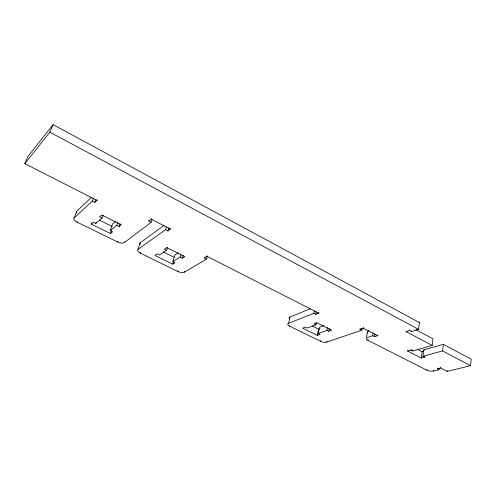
<?xml version="1.0" encoding="UTF-8"?>
<svg xmlns="http://www.w3.org/2000/svg" width="496" height="496" viewBox="0 0 496 496"><rect width="100%" height="100%" fill="white"/><g stroke="black" fill="none" stroke-linecap="round" stroke-linejoin="round"><path stroke-width="0.74" d="M437.404 368.057L437.311 368.85L440.677 368.007L447.194 371.361L470.568 365.695L471.2 359.191L443.35 344.336L423.782 349.835L422.958 356.264L424.65 357.139L424.75 356.333M447.194 371.361L447.28 370.568M440.677 368.007L440.77 367.214M422.958 356.264L442.587 350.92L443.35 344.336M377.878 334.843L377.747 335.656L374.523 336.697L372.732 335.773L367.437 337.491A4.824 1.934 9.8 0 0 367.902 340.306L426.895 370.214A4.681 1.748 8.3 0 0 433.43 371.051L438.941 369.687L439.127 368.1M433.43 371.051L433.523 370.264M407.774 350.232L407.662 351.038L410.992 350.089L412.715 350.976L432.208 345.439L433.027 338.83L415.84 329.66M426.895 370.214L426.988 369.433M407.662 351.038L421.29 358.044L422.121 351.645L423.789 351.18M406.255 330.838L406.137 331.675L409.628 330.578L411.444 331.539L418.55 329.319L419.449 322.549L53.078 124.639L27.894 156.538L24.8 163.674L97.011 200.396L97.173 199.956M412.715 350.976L412.821 350.164M410.992 350.089L411.103 349.277M409.628 330.578L409.746 329.735M411.444 331.539L411.562 330.696M374.523 336.697L374.92 334.261M372.732 335.773L373.19 332.928M366.569 337.137L367.369 332.32M367.902 340.306L368.038 339.5M360.158 328.445L360.015 329.263L363.202 328.178L363.339 327.36M310.254 308.791L289.993 316.987L288.616 323.287A4.712 1.903 12.3 0 0 289.621 326.176L320.472 341.279A4.625 1.817 11.3 0 0 326.839 342.06L361.844 330.206L362.192 328.16M323.869 325.587L319.542 327.174L318.302 333.467L326.969 330.367L328.798 331.278L329.338 328.451M326.839 342.06L326.988 341.279M326.969 330.367L327.515 327.534M320.472 341.279L320.627 340.504M316.324 322.704L315.896 324.837L307.322 328.042L305.474 327.131L302.678 328.185L317.273 335.37L318.513 329.115L319.932 328.594M288.616 323.287L313.807 313.354L315.723 314.328L318.717 313.156L318.885 312.331M315.723 314.328L316.212 311.872M313.807 313.354L314.303 310.899M289.621 326.176L289.788 325.395M207.427 256.06L206.584 259.03L204.364 257.908L207.117 255.905M204.364 257.908L204.488 257.48M164.071 225.457L140.238 242.724L138.043 249.339A5.258 2.294 18 0 0 140.362 253.127L177.791 271.448A5.096 2.201 16.5 0 0 184.462 272.137L184.704 271.318M167.468 247.603L166.625 250.294L159.532 255.006L157.288 253.896L154.981 255.446L172.707 264.176L175.082 262.694L172.875 261.603L180.122 257.033L182.354 258.143L183.154 255.471M180.122 257.033L180.935 254.355M177.791 271.448L178.039 270.63M172.875 261.603L174.896 254.994L178.517 252.669M172.707 264.176L173.377 261.981M138.043 249.339L165.602 229.704L167.983 230.925L170.667 228.693M167.983 230.925L168.944 227.875M165.602 229.704L166.433 227.087M140.362 253.127L140.628 252.297M91.351 197.458L76.719 211.222L74.14 217.955A5.561 2.437 20.5 0 0 77.078 222.152L117.49 241.93A5.363 2.344 18.9 0 0 124.267 242.575L151.168 222.313L152.03 219.685M151.168 222.313L148.738 221.067L148.881 220.627M148.738 221.067L151.342 218.755M124.267 242.575L124.552 241.744M117.49 241.93L117.781 241.099M91.766 222.723L91.27 224.068L110.441 233.511L112.567 231.799L110.186 230.621L116.69 225.351L119.102 226.554L120.051 223.832M116.69 225.351L117.645 222.623M110.186 230.621L112.58 223.894L115.537 221.458M110.441 233.511L111.389 230.832M91.27 224.068L93.322 222.289L95.753 223.491L102.071 218.054L103.063 215.314M95.753 223.491L96.249 222.14M74.14 217.955L92.275 201.109L94.829 202.405L95.97 199.336M92.275 201.109L93.428 198.04M77.078 222.152L77.24 221.731M24.8 163.674L49.867 132.184L53.078 124.639M94.829 202.405L97.011 200.396M119.102 226.554L121.328 224.769L101.748 214.96L99.603 216.82L102.071 218.054M182.354 258.143L184.828 256.593L166.761 247.541L164.356 249.159L166.625 250.294M184.462 272.137L206.584 259.03M317.273 335.37L320.112 334.366L318.302 333.467M328.798 331.278L331.75 330.231L316.944 322.809L314.036 323.907L315.896 324.837M369.179 330.82L368.503 331.049A4.805 1.965 9.7 0 0 367.691 332.959M419.002 322.691L419.449 322.549M421.29 358.044L424.65 357.139M99.206 220.05L112.133 226.474M163.19 251.869L174.034 257.263M312.288 326.015L318.513 329.115M206.993 256.333L318.717 313.156M360.015 329.263L361.844 330.206M437.311 368.85L438.941 369.687M151.199 219.195L170.525 229.127M363.202 328.178L377.747 335.656M417.911 349.463L422.121 351.645M423.782 349.835L424.415 350.164M406.137 331.675L432.208 345.439M442.587 350.92L470.568 365.695M49.867 132.184L418.55 329.319M140.188 244.788A5.233 2.325 18.1 0 1 140.238 242.724M289.397 318.736A4.693 1.928 12.3 0 1 289.993 316.987M76.576 212.92A5.537 2.468 20.7 0 1 76.719 211.222"/></g></svg>
